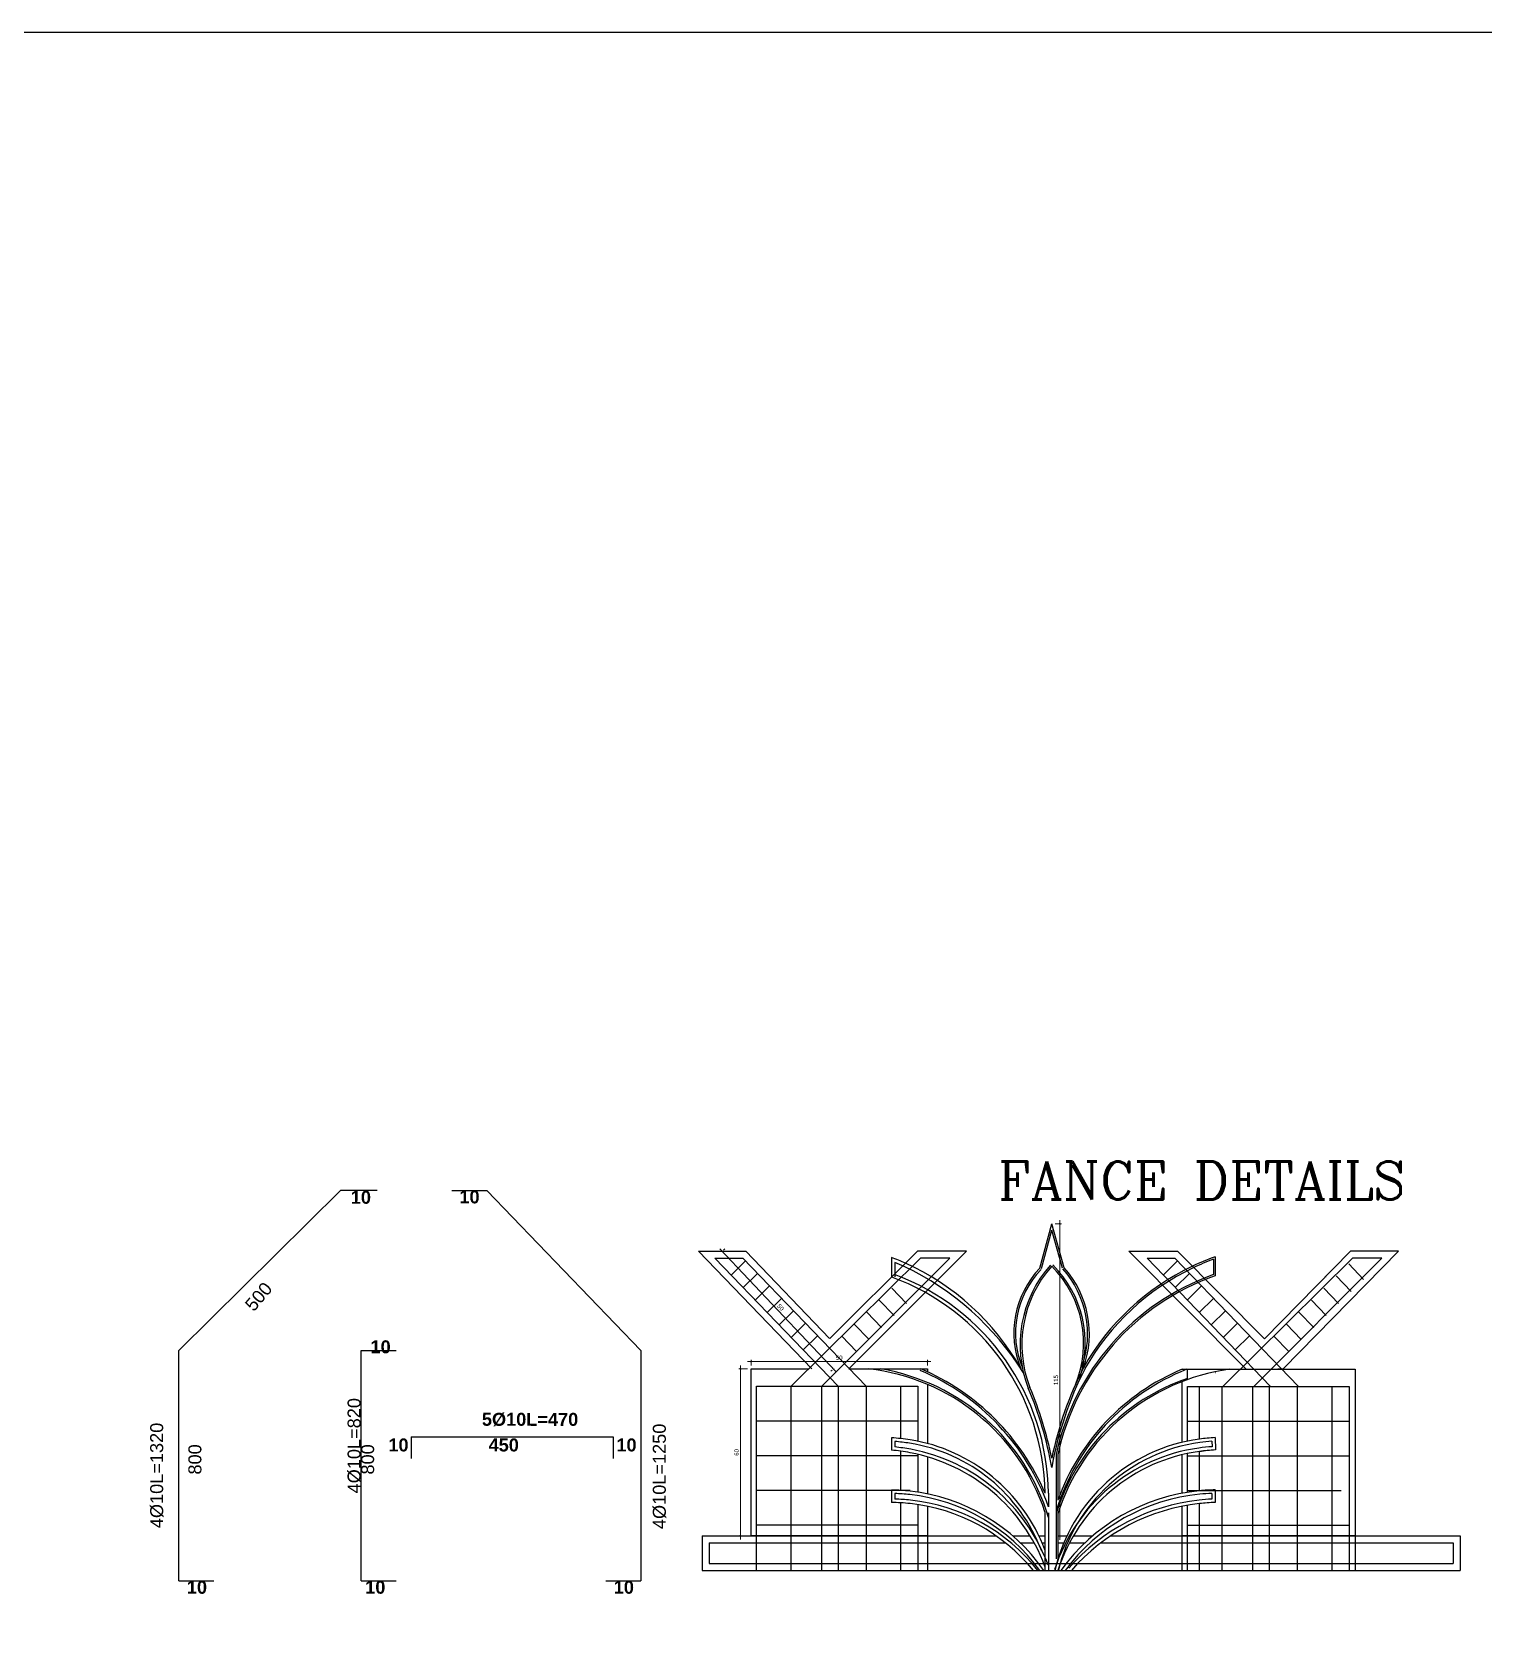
# Model space of a CAD drawing. Header units: inches. Extents: x -291016 to -124071, y 25078 to 137196.
# Drawn here: x -210444 to -206253, y 51737 to 56383 of the extents above; entities that cross this region are included whole.
import ezdxf

# ---------------------------------------------------------------- set-up
doc = ezdxf.new("R2010")
doc.units = ezdxf.units.IN
doc.header["$MEASUREMENT"] = 0
doc.layers.add('TEX', color=4, linetype='Continuous')
doc.layers.add('wal', color=7, linetype='Continuous', lineweight=50)
doc.styles.add('50', font='arial.ttf', dxfattribs={"height": 150})
doc.styles.add('ROMANIC', font='romanc.shx')
doc.dimstyles.new('50PEA1', dxfattribs={"dimscale": 0, "dimtxt": 12.5, "dimasz": 5, "dimexe": 5, "dimexo": 10, "dimgap": 5, "dimtad": 1, "dimdec": 0, "dimdsep": 46, "dimtxsty": 'Standard', "dimblk1": 'ARCHTICK', "dimblk2": 'ARCHTICK', "dimsah": 1, "dimcen": 2.5, "dimdle": 10, "dimclrd": 8, "dimclre": 8, "dimclrt": 7, "dimadec": 0, "dimazin": 0, "dimtfac": 1, "dimtdec": 0, "dimtix": 1, "dimtmove": 2, "dimatfit": 3, "dimldrblk": 'ARCHTICK', "dimfxl": 1, "dimtolj": 1, "dimtzin": 0, "dimlwd": 13, "dimlwe": 13, "dimarcsym": 0})

# ---------------------------------------------------------------- blocks, each defined once
blk = doc.blocks.new('_ArchTick')
at = {"color": 0, "const_width": 0.15}
blk.add_lwpolyline([(-0.5, -0.5), (0.5, 0.5)], dxfattribs=at)
blk = doc.blocks.new('*D568')
at = {"color": 8, "lineweight": 13, "transparency": 16777216}
for p, q in [((-207490.4, 52943.4), (-207472, 52943.4)), ((-207477, 52953.4), (-207477, 52031)), ((-207472.7, 52041), (-207472, 52041))]:
    blk.add_line(p, q, dxfattribs=at)
at = {"layer": 'Defpoints', "color": 0, "transparency": 16777216}
for p in [(-207500.4, 52943.4), (-207482.7, 52041), (-207477, 52041)]:
    blk.add_point(p, dxfattribs=at)
at = {"color": 8, "lineweight": 13, "transparency": 16777216, "xscale": 5, "yscale": 5, "zscale": 5}
for p, rotation in [((-207477, 52943.4), 90), ((-207477, 52041), 270)]:
    blk.add_blockref('_ArchTick', p, dxfattribs=dict(at, rotation=rotation))
at = {"color": 7, "transparency": 16777216, "insert": (-207488.2, 52492.2), "char_height": 12.5, "attachment_point": 5, "rotation": 90}
blk.add_mtext('\\A1;115', dxfattribs=at)
blk = doc.blocks.new('*D569')
at = {"color": 8, "lineweight": 13, "transparency": 16777216}
for p, q in [((-208378.6, 52524.6), (-208404, 52524.6)), ((-208399, 52534.6), (-208399, 52032.5)), ((-208378.6, 52042.5), (-208404, 52042.5))]:
    blk.add_line(p, q, dxfattribs=at)
at = {"layer": 'Defpoints', "color": 0, "transparency": 16777216}
for p in [(-208368.6, 52524.6), (-208399, 52042.5), (-208368.6, 52042.5)]:
    blk.add_point(p, dxfattribs=at)
at = {"color": 8, "lineweight": 13, "transparency": 16777216, "xscale": 5, "yscale": 5, "zscale": 5}
for p, rotation in [((-208399, 52524.6), 90), ((-208399, 52042.5), 270)]:
    blk.add_blockref('_ArchTick', p, dxfattribs=dict(at, rotation=rotation))
at = {"color": 7, "transparency": 16777216, "insert": (-208410.2, 52283.5), "char_height": 12.5, "attachment_point": 5, "rotation": 90}
blk.add_mtext('\\A1;60', dxfattribs=at)
blk = doc.blocks.new('*D570')
at = {"color": 8, "lineweight": 13, "transparency": 16777216}
for p, q in [((-208368.6, 52534.6), (-208368.6, 52550.5)), ((-207859.3, 52534.6), (-207859.3, 52550.5)), ((-207849.3, 52545.5), (-208378.6, 52545.5))]:
    blk.add_line(p, q, dxfattribs=at)
at = {"layer": 'Defpoints', "color": 0, "transparency": 16777216}
for p in [(-208368.6, 52545.5), (-208368.6, 52524.6), (-207859.3, 52524.6)]:
    blk.add_point(p, dxfattribs=at)
at = {"color": 8, "lineweight": 13, "transparency": 16777216, "xscale": 5, "yscale": 5, "zscale": 5, "rotation": 180}
blk.add_blockref('_ArchTick', (-208368.6, 52545.5), dxfattribs=at)
at = {"color": 8, "lineweight": 13, "transparency": 16777216, "xscale": 5, "yscale": 5, "zscale": 5}
blk.add_blockref('_ArchTick', (-207859.3, 52545.5), dxfattribs=at)
at = {"color": 7, "transparency": 16777216, "insert": (-208113.9, 52556.8), "char_height": 12.5, "attachment_point": 5}
blk.add_mtext('\\A1;50', dxfattribs=at)
blk = doc.blocks.new('*D571')
at = {"color": 8, "lineweight": 13, "transparency": 16777216}
for p, q in [((-208124.1, 52517.3), (-208458.9, 52871.2)), ((-208444.7, 52870.8), (-208448.4, 52867.4)), ((-208138.3, 52517.7), (-208134.6, 52521.2))]:
    blk.add_line(p, q, dxfattribs=at)
at = {"layer": 'Defpoints', "color": 0, "transparency": 16777216}
for p in [(-208452, 52863.9), (-208452, 52863.9), (-208131, 52524.6)]:
    blk.add_point(p, dxfattribs=at)
at = {"color": 8, "lineweight": 13, "transparency": 16777216, "xscale": 5, "yscale": 5, "zscale": 5}
for p, rotation in [((-208452, 52863.9), 133.410310078684), ((-208131, 52524.6), 313.410310078684)]:
    blk.add_blockref('_ArchTick', p, dxfattribs=dict(at, rotation=rotation))
at = {"color": 7, "transparency": 16777216, "insert": (-208283.3, 52702), "char_height": 12.5, "attachment_point": 5, "rotation": 313.4103}
blk.add_mtext('\\A1;50', dxfattribs=at)

msp = doc.modelspace()

# ---------------------------------------------------------------- linework, layer by layer
at = {"color": 6}
for p, q in [((-209554.2625, 53039.781), (-210020.625, 52578.1132)), ((-209448.1678, 53039.781), (-209554.2625, 53039.781)), ((-209232.4218, 53039.781), (-209131.5972, 53039.781)), ((-208687, 52578.1132), (-209131.5972, 53039.781)), ((-207530.2201, 52814.0622), (-207500.2716, 52924.5988)), ((-207469.5364, 52815.3873), (-207500.2716, 52924.5988)), ((-208117.3996, 52474.5906), (-208473.0774, 52843.9248)), ((-208473.0774, 52843.9248), (-208392.4178, 52843.9248)), ((-208385.0334, 52836.2569), (-208426.3268, 52795.3792)), ((-208036.74, 52474.5906), (-208392.4178, 52843.9248)), ((-207879.7897, 52843.9248), (-208252.8797, 52474.5906)), ((-208164.1233, 52474.5906), (-207794.9139, 52843.9248)), ((-207953.4147, 52831.7186), (-207953.4147, 52790.5795)), ((-207794.9139, 52843.9248), (-207879.7897, 52843.9248)), ((-206869.7195, 52474.5906), (-207225.3973, 52843.9248)), ((-207225.3973, 52843.9248), (-207144.7377, 52843.9248)), ((-207137.3533, 52836.2569), (-207178.6467, 52795.3792)), ((-206789.0599, 52474.5906), (-207144.7377, 52843.9248)), ((-207033.6737, 52841.1417), (-207033.6737, 52796.6602)), ((-206632.1096, 52843.9248), (-207005.1996, 52474.5906)), ((-206916.4432, 52474.5906), (-206547.2338, 52843.9248)), ((-206547.2338, 52843.9248), (-206632.1096, 52843.9248)), ((-208350.3469, 52800.2386), (-208391.6403, 52759.3608)), ((-207102.6668, 52800.2386), (-207143.9602, 52759.3608)), ((-206636.1323, 52748.277), (-206678.936, 52792.7241)), ((-206600.1174, 52782.9602), (-206642.9211, 52827.4074)), ((-208315.6604, 52764.2202), (-208356.9538, 52723.3425)), ((-207919.8273, 52713.5937), (-207962.631, 52758.0409)), ((-207067.9803, 52764.2202), (-207109.2737, 52723.3425)), ((-206672.1472, 52713.5937), (-206714.9509, 52758.0409)), ((-206672.1472, 52713.5937), (-206714.9509, 52758.0409)), ((-208280.9738, 52728.2019), (-208322.2672, 52687.3242)), ((-208246.2873, 52692.1836), (-208287.5807, 52651.3059)), ((-207991.8571, 52644.2273), (-208034.6608, 52688.6744)), ((-207955.8422, 52678.9105), (-207998.6459, 52723.3577)), ((-207033.2937, 52728.2019), (-207074.5872, 52687.3242)), ((-206998.6072, 52692.1836), (-207039.9006, 52651.3059)), ((-206744.177, 52644.2273), (-206786.9807, 52688.6744)), ((-206708.1621, 52678.9105), (-206750.9658, 52723.3577)), ((-208211.6008, 52656.1653), (-208252.8942, 52615.2875)), ((-208027.872, 52609.544), (-208070.6757, 52653.9912)), ((-206963.9207, 52656.1653), (-207005.2141, 52615.2875)), ((-206780.192, 52609.544), (-206822.9956, 52653.9912)), ((-208176.9143, 52620.1469), (-208218.2077, 52579.2692)), ((-208063.887, 52574.8608), (-208106.6906, 52619.308)), ((-206929.2342, 52620.1469), (-206970.5276, 52579.2692)), ((-206816.2069, 52574.8608), (-206859.0106, 52619.308)), ((-210020.625, 51913), (-210020.625, 52578.1132)), ((-209494.375, 51913), (-209494.375, 52578.1132)), ((-209494.375, 52578.1132), (-209393.5505, 52578.1132)), ((-208687, 52578.1132), (-208687, 51913)), ((-208352.8797, 51942.5), (-208352.8797, 52474.5906)), ((-208352.8797, 52474.5906), (-207886.74, 52474.5906)), ((-208252.8797, 51942.5), (-208252.8797, 52474.5906)), ((-208164.1233, 51942.5), (-208164.1233, 52474.5906)), ((-208117.3996, 52474.5906), (-208117.3996, 51942.5)), ((-208036.74, 52474.5906), (-208036.74, 51942.5)), ((-207936.74, 52474.5906), (-207936.74, 52323.5046)), ((-207886.74, 52474.5906), (-207886.74, 52315.6904)), ((-207108.4341, 52316.1079), (-207108.4341, 52473.3533)), ((-207108.4341, 52473.3533), (-206642.2944, 52473.3533)), ((-207008.4341, 51941.2627), (-207008.4341, 52473.3533)), ((-206919.6777, 51941.2627), (-206919.6777, 52473.3533)), ((-206872.954, 52473.3533), (-206872.954, 51941.2627)), ((-206792.2944, 52473.3533), (-206792.2944, 51941.2627)), ((-206692.2944, 52473.3533), (-206692.2944, 51941.2627)), ((-206642.2944, 52473.3533), (-206642.2944, 51941.2627)), ((-208352.8797, 52374.5906), (-207886.74, 52374.5906)), ((-207108.4341, 52373.3533), (-206642.2944, 52373.3533)), ((-209349.6955, 52328.1132), (-208767.0209, 52328.1132)), ((-207953.0955, 52325.4784), (-207953.1003, 52324.9502)), ((-207038.6666, 52325.6839), (-207038.6607, 52325.5291)), ((-208352.8797, 52274.5906), (-207886.74, 52274.5906)), ((-207953.1903, 52314.9305), (-207953.3322, 52299.1392)), ((-207936.74, 52287.1502), (-207936.74, 52174.0643)), ((-207886.74, 52277.9654), (-207886.74, 52168.7197)), ((-207487.9047, 52276.3286), (-207487.6795, 52107.2151)), ((-207108.4341, 52168.3894), (-207108.4341, 52280.2777)), ((-207108.4341, 52273.3533), (-206642.2944, 52273.3533)), ((-207038.2817, 52315.5329), (-207037.6926, 52299.9944)), ((-208352.8797, 52174.5906), (-207909.2739, 52174.5906)), ((-207953.4147, 52175.0002), (-207953.4147, 52174.5906)), ((-207953.4147, 52164.8118), (-207953.4147, 52148.6315)), ((-207936.74, 52137.9807), (-207936.74, 51942.5)), ((-207886.74, 52132.8653), (-207886.74, 51942.5)), ((-207509.802, 52165.6643), (-207509.802, 52126.2412)), ((-207108.4341, 52173.3533), (-206664.8283, 52173.3533)), ((-207108.4341, 51941.2627), (-207108.4341, 52131.0217)), ((-207038.6737, 52175.1262), (-207038.6737, 52173.3533)), ((-207038.6737, 52164.9098), (-207038.6737, 52148.5332)), ((-207509.802, 52109.127), (-207509.802, 51942.5)), ((-207487.9047, 52105.7169), (-207487.5342, 51976.1787)), ((-208510, 52042.5), (-208510, 51942.5)), ((-208352.8797, 52074.5906), (-207886.74, 52074.5906)), ((-207108.4341, 52073.3533), (-206642.2944, 52073.3533)), ((-206321.5, 52042.5), (-206321.5, 51942.5)), ((-208490, 52022.5), (-208490, 51962.5)), ((-206341.5, 52022.5), (-206341.5, 51962.5)), ((-210020.625, 51913), (-209919.8005, 51913)), ((-209494.375, 51913), (-209393.5505, 51913)), ((-208787.8245, 51913), (-208687, 51913))]:
    msp.add_line(p, q, dxfattribs=at)
for p, q in [((-207535.0461, 52815.3697), (-207500.3632, 52943.3807)), ((-207464.7233, 52816.7419), (-207500.3632, 52943.3807)), ((-208193.3171, 52524.5906), (-208520.1042, 52863.9248)), ((-208520.1042, 52863.9248), (-208383.912, 52863.9248)), ((-208141.8875, 52612.6077), (-208383.912, 52863.9248)), ((-207888.0148, 52863.9248), (-208141.1961, 52611.8897)), ((-208085.8607, 52524.5906), (-207746.6412, 52863.9248)), ((-207963.4147, 52846.3479), (-207963.4147, 52790.5795)), ((-207746.6412, 52863.9248), (-207888.0148, 52863.9248)), ((-206940.2202, 52524.5906), (-207277.6326, 52863.9248)), ((-207277.6326, 52863.9248), (-207137.0122, 52863.9248)), ((-206885.7806, 52611.2623), (-207137.0122, 52863.9248)), ((-206885.7806, 52611.2623), (-206637.7756, 52863.9248)), ((-206832.0402, 52524.5906), (-206498.9611, 52863.9248)), ((-206498.9611, 52863.9248), (-206637.7756, 52863.9248)), ((-208368.5762, 52042.5), (-208368.5762, 52524.5906)), ((-208368.5762, 52524.5906), (-208202.3712, 52524.5906)), ((-208085.8607, 52524.5906), (-207859.2739, 52524.5906)), ((-207859.2739, 52524.5906), (-207859.2739, 52516.1517)), ((-207124.1306, 52523.3533), (-206624.053, 52523.3533)), ((-206847.3298, 52524.5906), (-206832.0402, 52524.5906)), ((-206624.053, 52523.3533), (-206624.053, 51942.5)), ((-207859.2739, 52479.8013), (-207859.2739, 52309.1518)), ((-207124.1306, 52312.5787), (-207124.1306, 52486.2111)), ((-207074.1306, 52321.9973), (-207074.1306, 52473.3533)), ((-207074.1306, 52473.3533), (-206674.053, 52473.3533)), ((-207963.0951, 52325.5683), (-207963.4147, 52290.0041)), ((-207859.2739, 52270.7092), (-207859.2739, 52163.7728)), ((-207482.9047, 52276.3412), (-207482.5757, 52145.7201)), ((-207124.1306, 52165.6839), (-207124.1306, 52276.7091)), ((-207074.1306, 52172.7081), (-207074.1306, 52286.2634)), ((-207963.4147, 52175.0002), (-207963.4147, 52138.766)), ((-207074.1306, 51942.5), (-207074.1306, 52135.7948)), ((-207859.2739, 52127.9915), (-207859.2739, 51942.5)), ((-207520.1513, 52111.9402), (-207520.1513, 51942.5)), ((-207482.9047, 52105.7312), (-207482.5342, 51976.193)), ((-207124.1306, 51942.5), (-207124.1306, 52128.124)), ((-207859.2739, 52042.5), (-208368.5762, 52042.5)), ((-206624.053, 52042.5), (-207124.1306, 52042.5))]:
    msp.add_line(p, q)
at = {"color": 3}
for p, q in [((-207028.6737, 52848.2958), (-207028.6737, 52793.1306)), ((-207108.4341, 52497.1562), (-207108.4341, 52523.3533)), ((-209349.6955, 52328.1132), (-209349.6955, 52265.6132)), ((-208767.0209, 52328.1132), (-208767.0209, 52265.6132)), ((-207028.6737, 52326.0627), (-207027.3246, 52290.4786)), ((-207028.6737, 52175.1262), (-207028.6737, 52138.892))]:
    msp.add_line(p, q, dxfattribs=at)
msp.add_lwpolyline([(-216276.5, 56383), (-163953, 56383), (-163953, 25154), (-216276.5, 25154)], close=True, dxfattribs=at)
for points in [[(-206707.923, 52790.0043), (-206707.923, 52789.9165)], [(-208510, 52042.5), (-207660.8872, 52042.5)], [(-207613.2571, 52042.5), (-207562.6951, 52042.5)], [(-207537.4817, 52042.5), (-207520.1513, 52042.5)], [(-207482.7239, 52042.5), (-207456.6449, 52042.5)], [(-207438.0639, 52042.5), (-207382.2321, 52042.5)], [(-207330.4527, 52042.5), (-206321.5, 52042.5)], [(-208490, 52022.5), (-207634.2087, 52022.5)], [(-207591.3271, 52022.5), (-207551.1762, 52022.5)], [(-207528.3859, 52022.5), (-207520.1513, 52022.5)], [(-207482.7239, 52022.5), (-207465.6192, 52022.5)], [(-207449.1376, 52022.5), (-207404.4687, 52022.5)], [(-207358.4475, 52022.5), (-206341.5, 52022.5)], [(-208490, 51962.5), (-206341.5, 51962.5)], [(-208510, 51942.5), (-206321.5, 51942.5)]]:
    msp.add_lwpolyline(points)
for centre, radius, start, end in [((-208218.5176, 52171.4999), 721.455, 65.7758337, 69.292633), ((-208218.5176, 52171.4999), 721.455, 29.3808678, 65.7758337), ((-206785.7408, 52174.0349), 716.6897, 109.8138442, 115.4973442), ((-208192.9448, 52156.9975), 673.1978, 0.726856, 69.9747887), ((-207338.2499, 52628.0243), 271.7113, 136.4093344, 202.1785233), ((-207246.872, 52594.616), 339.9843, 138.2480358, 201.329314), ((-207722.8012, 52598.8822), 314.2531, 337.5448526, 44.979711), ((-206794.7302, 52129.4889), 703.6688, 109.4183134, 167.9541011), ((-207679.2877, 52625.5065), 287.4175, 340.174252, 41.7097471), ((-206785.7408, 52174.0349), 716.6897, 115.4973442, 150.4011215), ((-206794.7302, 52129.4889), 703.6688, 109.4183134, 111.286393), ((-206947.2566, 52167.1928), 667.2142, 68.9792693, 69.1403779), ((-208097.6638, 51919.7901), 608.6397, 18.4033269, 83.5611395), ((-208145.8037, 51899.0773), 680.353, 23.0571966, 66.8378313), ((-206489.2052, 52058.9077), 1032.4345, 152.9749205, 168.3888181), ((-206905.1602, 51922.8649), 605.9941, 97.7293156, 162.4365047), ((-206875.7868, 51928.6955), 644.4319, 112.6666259, 160.3198674), ((-206914.3961, 51929.0484), 595.3309, 101.0008388, 101.0669826), ((-206900.3507, 51922.6135), 604.3162, 102.1289021, 102.221512), ((-208525.8638, 52062.0104), 1045.5841, 11.2897299, 23.0239079), ((-207989.0257, 51825.0755), 501.164, 80.8434179, 87.0341593), ((-207989.0257, 51825.0755), 501.164, 20.6794632, 80.8434179), ((-207007.1086, 51828.773), 497.7571, 97.7382633, 166.7924684), ((-207007.1086, 51828.773), 497.7571, 92.4830949, 97.7382633), ((-208005.0884, 51774.3895), 517.2959, 79.3259293, 85.3792034), ((-208005.0884, 51774.3895), 517.2959, 20.3729862, 79.3259293), ((-207005.1651, 51789.7456), 501.2846, 97.9076952, 162.2583233), ((-206997.6258, 51789.3804), 501.9775, 93.3918106, 98.7664321), ((-207005.1651, 51789.7456), 501.2846, 92.6879788, 97.9076952), ((-207965.6869, 51608.1276), 530.6433, 83.897317, 89.7546588), ((-207969.6429, 51629.7015), 545.3563, 83.6445284, 89.1670154), ((-207969.6429, 51629.7015), 535.3563, 35.7522104, 83.6445284), ((-207969.6429, 51629.7015), 545.3563, 34.9993559, 83.6445284), ((-207965.6869, 51608.1276), 530.6433, 39.059461, 83.897317), ((-207021.9109, 51619.5219), 555.6454, 95.3926271, 144.4603269), ((-207012.6115, 51568.0124), 571.1055, 96.1838583, 139.0254288), ((-207021.9109, 51619.5219), 555.6454, 90.697371, 95.3926271), ((-207012.6115, 51568.0124), 571.1055, 91.6116449, 96.1838583)]:
    msp.add_arc(centre, radius, start, end)
at = {"color": 6}
for centre, radius, start, end in [((-208218.5176, 52171.4999), 711.455, 65.7758337, 68.1226571), ((-206785.7408, 52174.0349), 711.6897, 110.3877838, 115.4973442), ((-208192.9448, 52156.9975), 683.1978, 0.726856, 69.606168), ((-208283.0103, 52073.4047), 827.5827, 32.1339561, 64.4904432), ((-207338.2499, 52628.0243), 266.7113, 136.4093344, 202.1785233), ((-207246.872, 52594.616), 344.9843, 138.2480358, 201.329314), ((-207722.8012, 52598.8822), 319.2531, 341.2871021, 44.979711), ((-206794.7302, 52129.4889), 708.6688, 109.7046944, 167.9541011), ((-207679.2877, 52625.5065), 282.4175, 340.174252, 41.7097471), ((-206785.7408, 52174.0349), 711.6897, 115.4973442, 150.4011215), ((-208097.6638, 51919.7901), 613.6397, 16.6662225, 80.2633129), ((-208145.8037, 51899.0773), 675.353, 19.6554578, 66.8378313), ((-206489.2052, 52058.9077), 1027.4345, 152.9749205, 169.8579344), ((-206875.7868, 51928.6955), 639.4319, 111.5685819, 163.1262181), ((-208525.8638, 52062.0104), 1040.5841, 9.8391351, 23.0239079), ((-206914.3961, 51929.0484), 600.3309, 108.8576674, 162.7356408), ((-207989.0257, 51825.0755), 491.164, 86.9842247, 87.0341593), ((-208005.0884, 51774.3895), 527.2959, 79.3259293, 84.3671195), ((-207989.0257, 51825.0755), 491.164, 80.8434179, 85.8159808), ((-207989.0257, 51825.0755), 491.164, 20.6794632, 80.8434179), ((-208005.0884, 51774.3895), 527.2959, 20.3729862, 79.3259293), ((-207005.1651, 51789.7456), 511.2846, 97.9076952, 162.2583233), ((-207007.1086, 51828.773), 487.7571, 97.7382633, 166.7924684), ((-207005.1651, 51789.7456), 511.2846, 93.6475755, 97.9076952), ((-207007.1086, 51828.773), 487.7571, 93.6643344, 97.7382633), ((-207007.1086, 51828.773), 487.7571, 92.4830949, 92.4894884), ((-207969.6429, 51629.7015), 535.3563, 83.6445284, 88.2629255), ((-207965.6869, 51608.1276), 540.6433, 83.897317, 88.6993152), ((-207969.6429, 51629.7015), 535.3563, 35.7522104, 83.6445284), ((-207965.6869, 51608.1276), 540.6433, 38.2045967, 83.897317), ((-207021.9109, 51619.5219), 545.6454, 95.3926271, 143.7066697), ((-207012.6115, 51568.0124), 581.1055, 96.1838583, 139.0254288), ((-207012.6115, 51568.0124), 581.1055, 92.5705432, 96.1838583), ((-207021.9109, 51619.5219), 545.6454, 91.7604664, 95.3926271), ((-207021.9109, 51619.5219), 545.6454, 90.697371, 90.7101523), ((-208218.5176, 52171.4999), 711.455, 354.1493057, 354.9704519)]:
    msp.add_arc(centre, radius, start, end, dxfattribs=at)

# ---------------------------------------------------------------- texts
at = {"layer": 'TEX', "color": 0, "style": 'ROMANIC'}
msp.add_text('FANCE DETAILS ', height=108.843412, dxfattribs=at).set_placement((-207655, 53013.9874))
at = {"layer": 'wal', "lineweight": 50, "char_height": 37.5, "style": '50'}
for s, insert, attachment_point, rotation in [('{\\fArial|b1|i0|c0|p34;10}', (-209465.9441, 53038.6232), 3, 359.9537252), ('{\\fArial|b1|i0|c0|p34;10}', (-209152.3317, 53039.7393), 3, 359.9537252), ('500', (-209832.9375, 52711.9375), 1, 49.9058691), ('{\\fArial|b1|i0|c0|p34;10}', (-209408.9808, 52606.9865), 3, 359.9537252), ('4%%C10L=820', (-209533.4375, 52165.125), 1, 90), ('4%%C10L=1320', (-210103.375, 52064.75), 1, 90), ('{\\fArial|b1|i0|c0|p34;5%%C10L=470}', (-208867.5605, 52397.595), 3, 359.9537252), ('4%%C10L=1250', (-208652.1875, 52062.125), 1, 90), ('{\\fArial|b1|i0|c0|p34;10}', (-209357.4375, 52323.6875), 3, 359.9537252), ('{\\fArial|b1|i0|c0|p34;450}', (-209039, 52323.6875), 3, 359.9537252), ('{\\fArial|b1|i0|c0|p34;10}', (-208699.125, 52323.6875), 3, 359.9537252), ('800', (-209993.0625, 52219.5625), 1, 90), ('800', (-209494.375, 52219.5625), 1, 90), ('{\\fArial|b1|i0|c0|p34;10}', (-209939.2626, 51913), 3, 359.9537252), ('{\\fArial|b1|i0|c0|p34;10}', (-209424.3125, 51913), 3, 359.9537252), ('{\\fArial|b1|i0|c0|p34;10}', (-208706.7626, 51913), 3, 359.9537252)]:
    msp.add_mtext(s, dxfattribs=dict(at, insert=insert, attachment_point=attachment_point, rotation=rotation))

# ---------------------------------------------------------------- dimensions: what is measured, and where the dimension line sits
at = {"color": 3}
for base, p1, p2, text, picture, middle in [((-207477, 52040.9621), (-207500.3632, 52943.3807), (-207482.7195, 52040.9621), '115', '*D568', (-207488.25, 52492.1714)), ((-208399, 52042.5), (-208368.5762, 52524.5906), (-208368.5762, 52042.5), '60', '*D569', (-208410.25, 52283.5453))]:
    dim = msp.add_linear_dim(base=base, p1=p1, p2=p2, angle=90, text=text, dimstyle='50PEA1', override={"dimscale": 1}, dxfattribs=at)
    dim.commit()
    dim.dimension.update_dxf_attribs({"geometry": picture, "text_midpoint": middle})
dim = msp.add_aligned_dim(p1=(-208131, 52524.5906), p2=(-208452.0081, 52863.9248), distance=0, text='50', dimstyle='50PEA1', override={"dimscale": 1}, dxfattribs=at)
dim.commit()
dim.dimension.update_dxf_attribs({"geometry": '*D571', "text_midpoint": (-208283.3315, 52701.9889)})
dim = msp.add_linear_dim(base=(-208368.5762, 52545.5), p1=(-207859.2739, 52524.5906), p2=(-208368.5762, 52524.5906), text='50', dimstyle='50PEA1', override={"dimscale": 1}, dxfattribs=at)
dim.commit()
dim.dimension.update_dxf_attribs({"geometry": '*D570', "text_midpoint": (-208113.925, 52556.75)})

doc.saveas('drawing.dxf')
